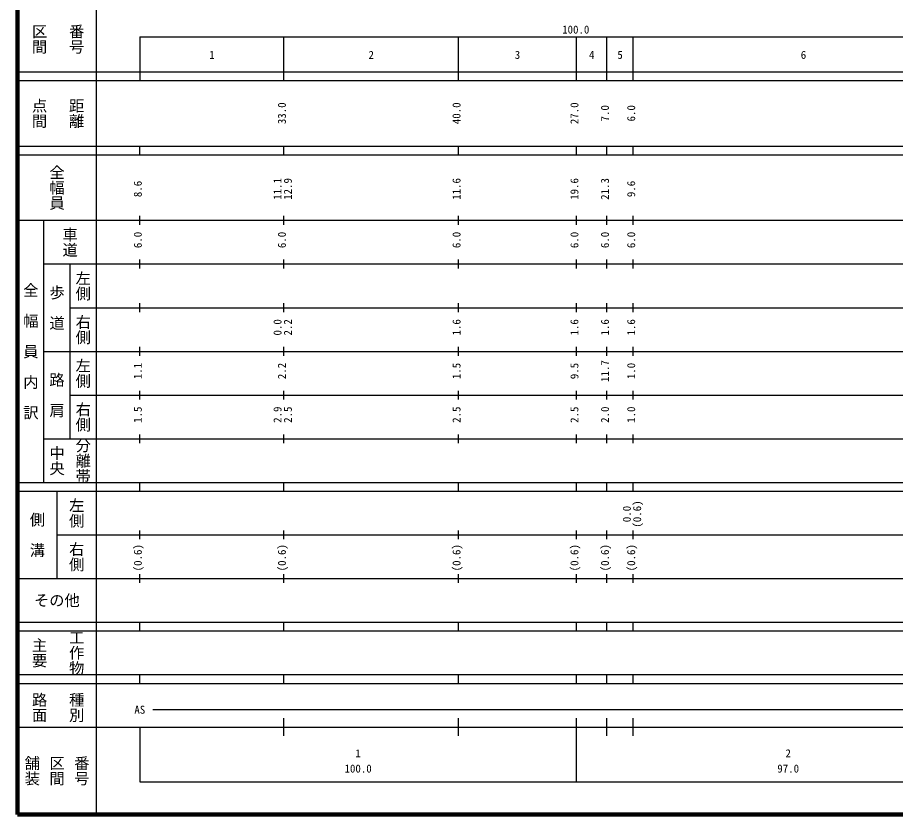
# Model space of a CAD drawing. Units: millimetres on the paper, enlarged 1000 times. Extents: x 40000 to 680000, y 20000 to 380000.
# Drawn here: x 40000 to 241065, y 20000 to 202409 of the extents above; entities that cross this region are included whole.
import ezdxf
from ezdxf.enums import TextEntityAlignment as Align

# ---------------------------------------------------------------- set-up
doc = ezdxf.new("R2010")
doc.units = ezdxf.units.MM
doc.header["$LTSCALE"] = 1000
doc.layers.add('M-TTL', color=2, linetype='Continuous', lineweight=140)
doc.layers.add('M-TTL-BAND', color=7, linetype='Continuous', lineweight=25)
doc.styles.add('@ＭＳ ゴシック', font='')
doc.styles.add('ＭＳ ゴシック', font='')
doc.styles.get('@ＭＳ ゴシック').set_extended_font_data('@MS Gothic')
doc.styles.get('ＭＳ ゴシック').set_extended_font_data('MS Gothic')

msp = doc.modelspace()

# ---------------------------------------------------------------- linework, layer by layer
at = {"layer": 'M-TTL'}
for p, q in [((40000, 380000), (40000, 20000)), ((40000, 20000), (680000, 20000))]:
    msp.add_line(p, q, dxfattribs=at)
at = {"layer": 'M-TTL-BAND'}
for p, q in [((58000, 370000), (58000, 20000)), ((68000, 198000), (579000, 198000)), ((68000, 198000), (68000, 188000)), ((101000, 188000), (101000, 198000)), ((141000, 188000), (141000, 198000)), ((168000, 188000), (168000, 198000)), ((175000, 188000), (175000, 198000)), ((181000, 188000), (181000, 198000)), ((40000, 190000), (579000, 190000)), ((40000, 188000), (579000, 188000)), ((40000, 173000), (579000, 173000)), ((68000, 171000), (68000, 173000)), ((101000, 171000), (101000, 173000)), ((141000, 171000), (141000, 173000)), ((168000, 171000), (168000, 173000)), ((175000, 171000), (175000, 173000)), ((181000, 171000), (181000, 173000)), ((40000, 171000), (579000, 171000)), ((68000, 155000), (68000, 157000)), ((101000, 155000), (101000, 157000)), ((141000, 155000), (141000, 157000)), ((168000, 155000), (168000, 157000)), ((175000, 155000), (175000, 157000)), ((181000, 155000), (181000, 157000)), ((40000, 156000), (579000, 156000)), ((46000, 96000), (46000, 156000)), ((68000, 145000), (68000, 147000)), ((101000, 145000), (101000, 147000)), ((141000, 145000), (141000, 147000)), ((168000, 145000), (168000, 147000)), ((175000, 145000), (175000, 147000)), ((181000, 145000), (181000, 147000)), ((46000, 146000), (579000, 146000)), ((52000, 146000), (52000, 106000)), ((68000, 135000), (68000, 137000)), ((101000, 135000), (101000, 137000)), ((141000, 135000), (141000, 137000)), ((168000, 135000), (168000, 137000)), ((175000, 135000), (175000, 137000)), ((181000, 135000), (181000, 137000)), ((52000, 136000), (579000, 136000)), ((68000, 125000), (68000, 127000)), ((101000, 125000), (101000, 127000)), ((141000, 125000), (141000, 127000)), ((168000, 125000), (168000, 127000)), ((175000, 125000), (175000, 127000)), ((181000, 125000), (181000, 127000)), ((46000, 126000), (579000, 126000)), ((68000, 115000), (68000, 117000)), ((101000, 115000), (101000, 117000)), ((141000, 115000), (141000, 117000)), ((168000, 115000), (168000, 117000)), ((175000, 115000), (175000, 117000)), ((181000, 115000), (181000, 117000)), ((52000, 116000), (579000, 116000)), ((68000, 105000), (68000, 107000)), ((101000, 105000), (101000, 107000)), ((141000, 105000), (141000, 107000)), ((168000, 105000), (168000, 107000)), ((175000, 105000), (175000, 107000)), ((181000, 105000), (181000, 107000)), ((46000, 106000), (579000, 106000)), ((40000, 96000), (579000, 96000)), ((68000, 94000), (68000, 96000)), ((101000, 94000), (101000, 96000)), ((141000, 94000), (141000, 96000)), ((168000, 94000), (168000, 96000)), ((175000, 94000), (175000, 96000)), ((181000, 94000), (181000, 96000)), ((40000, 94000), (579000, 94000)), ((49000, 94000), (49000, 74000)), ((68000, 83000), (68000, 85000)), ((101000, 83000), (101000, 85000)), ((141000, 83000), (141000, 85000)), ((168000, 83000), (168000, 85000)), ((175000, 83000), (175000, 85000)), ((181000, 83000), (181000, 85000)), ((49000, 84000), (579000, 84000)), ((68000, 73000), (68000, 75000)), ((101000, 73000), (101000, 75000)), ((141000, 73000), (141000, 75000)), ((168000, 73000), (168000, 75000)), ((175000, 73000), (175000, 75000)), ((181000, 73000), (181000, 75000)), ((40000, 74000), (579000, 74000)), ((40000, 64000), (579000, 64000)), ((68000, 62000), (68000, 64000)), ((101000, 62000), (101000, 64000)), ((141000, 62000), (141000, 64000)), ((168000, 62000), (168000, 64000)), ((175000, 62000), (175000, 64000)), ((181000, 62000), (181000, 64000)), ((40000, 62000), (579000, 62000)), ((40000, 52000), (579000, 52000)), ((68000, 50000), (68000, 52000)), ((101000, 50000), (101000, 52000)), ((141000, 50000), (141000, 52000)), ((168000, 50000), (168000, 52000)), ((175000, 50000), (175000, 52000)), ((181000, 50000), (181000, 52000)), ((40000, 50000), (579000, 50000)), ((71000, 44000), (565000, 44000)), ((101000, 38000), (101000, 42000)), ((141000, 38000), (141000, 42000)), ((168000, 27500), (168000, 42000)), ((175000, 38000), (175000, 42000)), ((181000, 38000), (181000, 42000)), ((40000, 40000), (579000, 40000)), ((68000, 40000), (68000, 27500)), ((68000, 27500), (579000, 27500))]:
    msp.add_line(p, q, dxfattribs=at)

# ---------------------------------------------------------------- texts
at = {"layer": 'M-TTL-BAND', "style": '@ＭＳ ゴシック'}
for s, p in [('区間', (45000, 197500)), ('番号', (53500, 197500)), ('点間', (45000, 180500)), ('距離', (53500, 180500)), ('全幅員', (49000, 163500)), ('車道', (52000, 151000)), ('左側', (55000, 141000)), ('全\u3000幅\u3000員\u3000内\u3000訳', (43000, 126000)), ('歩\u3000道', (49000, 136000)), ('右側', (55000, 131000)), ('左側', (55000, 121000)), ('路\u3000肩', (49000, 116000)), ('右側', (55000, 111000)), ('分離帯', (55000, 101000)), ('中央', (49000, 101000)), ('左側', (53500, 89000)), ('側\u3000溝', (44500, 84000)), ('右側', (53500, 79000)), ('主要', (45000, 57000)), ('工作物', (53500, 57000)), ('路面', (45000, 44500)), ('種別', (53500, 44500)), ('舗装', (43333, 30000)), ('区間', (49000, 30000)), ('番号', (54667, 30000))]:
    msp.add_text(s, height=2566, rotation=270, dxfattribs=at).set_placement(p, align=Align.MIDDLE_CENTER)
at = {"layer": 'M-TTL-BAND', "style": 'ＭＳ ゴシック'}
for s, p in [('100.0', (167844, 198195)), ('1', (84500, 192405)), ('2', (121000, 192405)), ('3', (154500, 192405)), ('4', (171500, 192405)), ('5', (178000, 192405)), ('6', (220000, 192405)), ('AS', (68000, 42500)), ('1', (118000, 32523)), ('2', (216500, 32523)), ('100.0', (118000, 29033)), ('97.0', (216500, 29033))]:
    msp.add_text(s, height=1833, dxfattribs=at).set_placement(p, align=Align.BOTTOM_CENTER)
for s, p in [('33.0', (102000, 180500)), ('40.0', (142000, 180500)), ('27.0', (169000, 180500)), ('7.0', (176000, 180500)), ('6.0', (182000, 180500)), ('8.6', (69000, 163174)), ('11.1', (101000, 163174)), ('12.9', (103370, 163174)), ('11.6', (142000, 163174)), ('19.6', (169000, 163174)), ('21.3', (176000, 163174)), ('9.6', (182000, 163174)), ('6.0', (69000, 151500)), ('6.0', (102000, 151500)), ('6.0', (142000, 151500)), ('6.0', (169000, 151500)), ('6.0', (176000, 151500)), ('6.0', (182000, 151500)), ('0.0', (101000, 131500)), ('2.2', (103370, 131500)), ('1.6', (142000, 131500)), ('1.6', (169000, 131500)), ('1.6', (176000, 131500)), ('1.6', (182000, 131500)), ('1.1', (69000, 121500)), ('2.2', (102000, 121500)), ('1.5', (142000, 121500)), ('9.5', (169000, 121500)), ('11.7', (176000, 121500)), ('1.0', (182000, 121500)), ('1.5', (69000, 111500)), ('2.9', (101000, 111500)), ('2.5', (103370, 111500)), ('2.5', (142000, 111500)), ('2.5', (169000, 111500)), ('2.0', (176000, 111500)), ('1.0', (182000, 111500)), ('0.0', (181000, 88764)), ('(0.6)', (183370, 88764)), ('(0.6)', (69000, 78764)), ('(0.6)', (102000, 78764)), ('(0.6)', (142000, 78764)), ('(0.6)', (169000, 78764)), ('(0.6)', (176000, 78764)), ('(0.6)', (182000, 78764))]:
    msp.add_text(s, height=1833, rotation=90, dxfattribs=at).set_placement(p, align=Align.BOTTOM_CENTER)
msp.add_text('その他', height=2566, dxfattribs=at).set_placement((49000, 69000), align=Align.MIDDLE_CENTER)

doc.saveas('drawing.dxf')
